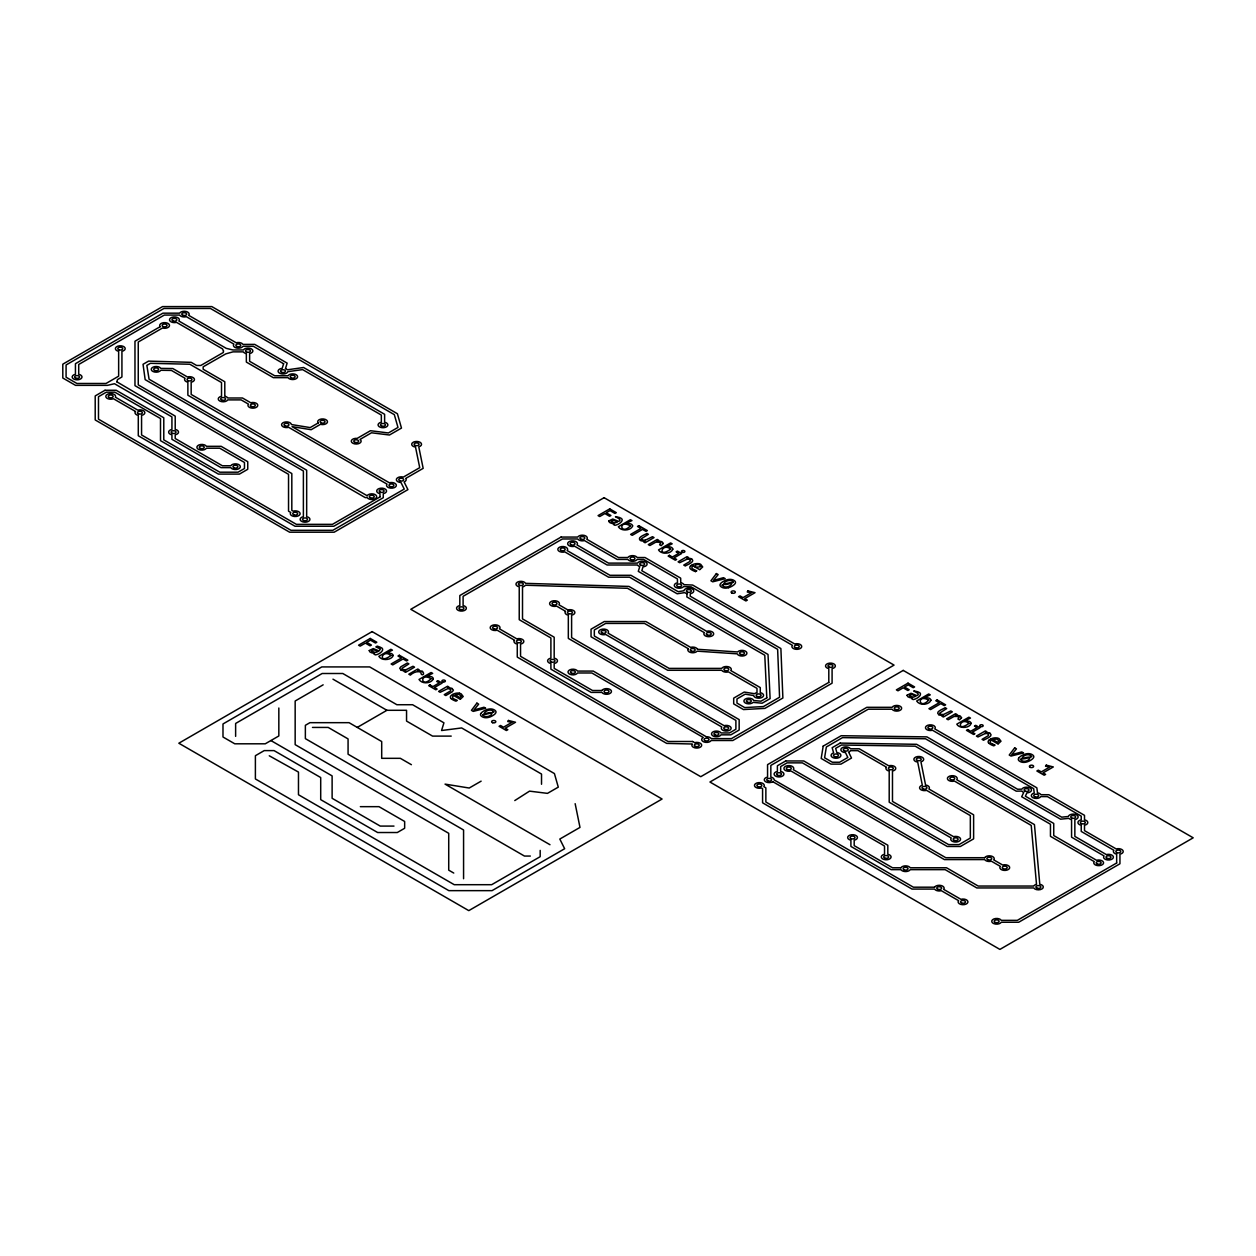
<?xml version="1.0" encoding="UTF-8"?>
<svg xmlns="http://www.w3.org/2000/svg" width="1256" height="1256" viewBox="0 0 1256 1256"><rect width="100%" height="100%" fill="white"/><g stroke="black" fill="none" stroke-linecap="round" stroke-linejoin="round"><path stroke-width="1.5" d="M1019.024 757.698L1018.522 758.467A5.024 2.905 0 0 0 1018.585 760.241A5.762 3.328 0 0 0 1019.966 761.419A7.128 4.113 0 0 0 1020.516 761.701L1021.081 761.937A4.961 2.857 0 0 0 1022.604 762.314A5.448 3.14 0 0 0 1024.865 762.329A7.332 4.239 0 0 0 1026.89 761.921L1027.581 761.717A14.774 8.525 0 0 0 1029.936 760.649A20.661 11.932 0 0 0 1031.019 760.021L1032.212 759.158A10.645 6.139 0 0 0 1033.06 758.326L1033.578 757.541A5.024 2.905 0 0 0 1033.515 755.782A5.762 3.328 0 0 0 1032.118 754.605A7.065 4.082 0 0 0 1031.584 754.307L1031.302 754.181A5.275 3.046 0 0 0 1027.235 753.679A7.677 4.427 0 0 0 1025.21 754.087L1024.519 754.307A14.617 8.431 0 0 0 1021.803 755.562A20.583 11.885 0 0 0 1021.065 756.002L1019.872 756.866A10.613 6.139 0 0 0 1019.024 757.698M371.729 650.404L374.272 649.839L377.883 651.629L375.418 652.508L371.588 651.205M611.232 520.816L613.776 520.267L617.387 522.056L614.922 522.936L611.107 521.648M909.532 695.086L912.076 694.521L915.687 696.311L913.222 697.19L909.407 695.918M417.573 670.814L419.19 669.841L417.761 669.008L408.797 674.189L410.367 675.1C413.036 672.541 417.259 670.735 420.87 672.164C420.54 676.56 425.925 674.786 422.424 671.52M323.153 684.834L295.16 701.005L295.16 744.651L448.722 833.309L448.722 870.157L453.761 873.061M357.269 727.412L386.911 710.299L406.551 710.299L406.551 721.085L432.566 736.11L451.218 736.11M695.479 571.574L696.766 570.836L693.516 569.408M481.127 781.154L469.21 788.03L445.048 784.121L549.987 844.723M460.481 699.105L463.197 696.515L461.219 693.924A5.495 3.171 0 0 0 459.382 693.265M699.922 569.549L702.701 566.943L700.722 564.352A5.495 3.171 0 0 0 698.87 563.693A6.673 3.862 0 0 0 692.354 564.886M998.222 743.819L1001.001 741.213L999.022 738.606A5.495 3.171 0 0 0 997.17 737.963A6.673 3.862 0 0 0 990.654 739.14M728.59 587.667L729.281 587.447A14.774 8.525 0 0 0 731.651 586.379A20.661 11.932 0 0 0 732.719 585.751L733.912 584.888A10.645 6.139 0 0 0 734.76 584.071L735.278 583.286A5.024 2.905 0 0 0 735.215 581.512A5.762 3.328 0 0 0 733.834 580.335A7.065 4.082 0 0 0 733.284 580.052L733.002 579.927A5.275 3.046 0 0 0 728.935 579.424A7.677 4.427 0 0 0 726.91 579.832L726.219 580.037A14.617 8.431 0 0 0 723.519 581.308A20.583 11.885 0 0 0 722.765 581.748L721.572 582.611A10.613 6.139 0 0 0 720.724 583.428L720.222 584.213A5.024 2.905 0 0 0 720.285 585.971A5.762 3.328 0 0 0 721.666 587.149A7.128 4.113 0 0 0 722.216 587.447L722.797 587.682A4.961 2.857 0 0 0 724.304 588.043A5.448 3.14 0 0 0 726.565 588.075A7.332 4.239 0 0 0 728.59 587.667M405.939 669.762L413.004 666.261L414.559 667.156L405.594 672.337L404.197 671.536L405.594 670.657A6.264 3.611 0 0 1 400.837 670.029M645.333 540.19L652.492 536.689L654.046 537.584L645.082 542.765L643.684 541.948L645.082 541.085A6.264 3.611 0 0 1 640.325 540.457M985.285 733.473L977.953 736.974L976.399 736.079L985.363 730.898L986.745 731.699L985.363 732.578A6.045 3.501 0 0 1 990.089 733.221M312.477 727.428L328.193 727.428L348.069 738.905L348.069 754.212L524.459 856.058L530.346 856.058M269.271 755.782L298.473 772.079L298.473 794.75L454.248 884.695L491.677 884.695L540.174 856.686L540.174 850.39M360.346 806.666L378.998 806.666L404.652 821.471L404.652 828.269L397.289 832.524L377.648 832.524L320.704 799.648L320.704 777.543L274.059 750.601L264.231 750.601L255.392 755.704L255.392 778.956L448.847 890.645L492.054 890.645L564.65 848.726L559.815 839.055L579.989 827.406L575.154 803.683M393.991 826.087L380.238 826.087L332.118 798.298L332.118 775.894L270.904 740.553M697.52 649.289L737.602 651.958A4.914 2.842 0 0 1 745.373 651.126A4.914 2.842 0 0 1 744.478 655.663A4.914 2.842 0 0 1 737.225 653.842L697.127 651.158A4.883 2.826 0 0 1 690.612 652.492A4.883 2.826 0 0 1 688.319 648.724M772.817 781.703L884.538 845.995L884.538 854.268A4.914 2.842 0 0 0 882.23 858.633A4.914 2.842 0 0 0 890.143 858.633A4.914 2.842 0 0 0 887.819 854.268L887.819 845.225L774.12 779.96A4.914 2.842 0 0 0 770.839 777.087L770.839 765.422L868.21 709.216L892.09 709.216A4.914 2.842 0 0 0 899.657 710.551A4.914 2.842 0 0 0 899.657 705.982A4.914 2.842 0 0 0 892.09 707.316L866.844 707.316L767.557 764.637L767.557 777.087A4.914 2.842 0 0 0 765.045 781.295A4.914 2.842 0 0 0 772.691 781.782M991.8 743.662L995.05 745.106L993.779 745.844A16.312 9.42 0 0 1 990.309 744.274L988.912 743.285M693.375 566.032L699.67 569.675M991.675 740.302L997.971 743.945M688.272 648.693L644.532 623.431L605.628 623.431L594.324 629.978L594.324 635.991L739.156 719.61L739.156 730.034L730.835 734.839L721.054 734.839A4.914 2.842 0 0 1 713.486 736.173A4.914 2.842 0 0 1 713.486 731.62A4.914 2.842 0 0 1 721.054 732.955L729.485 732.955L735.89 729.249L735.89 720.395L591.042 636.776L591.042 629.193L604.277 621.547L645.898 621.547L690.596 647.358A4.883 2.826 0 0 1 697.488 649.321M453.871 695.62L460.167 699.247M332.966 679.166L386.911 710.299M411.403 764.7L400.366 758.326L381.698 758.326L381.698 741.527L349.058 722.671L309.918 722.671L305.365 725.309L305.365 738.638L463.574 829.981L463.574 878.729M989.916 733.347C994.454 736.157 983.982 739.549 983.605 740.239L982.051 739.344L988.425 735.592L988.362 734.006M691.632 559.093C696.154 561.887 685.697 565.294 685.305 565.985L683.751 565.074L690.125 561.338L690.062 559.736M938.813 714.57C934.26 711.634 944.763 708.557 945.14 707.678L946.694 708.588L939.802 713.015A1.727 0.989 0 0 0 939.896 713.518L940.461 713.973M640.513 540.3C635.96 537.411 646.479 534.224 646.84 533.423L648.394 534.318L641.549 538.62A1.727 0.989 0 0 0 641.612 539.248L642.161 539.719M452.129 688.665L453.4 690.125L452.38 691.711L445.801 695.557L444.247 694.662L450.716 690.831L450.48 689.261M400.852 669.778L399.738 668.318L400.758 666.842L407.352 662.995L408.906 663.89L402.014 668.318A1.727 0.989 0 0 0 402.108 668.82L402.658 669.291M451.124 698.603L452.49 699.608A16.312 9.42 0 0 0 455.975 701.162L457.263 700.408L454.013 698.98A4.365 2.512 0 0 1 453.589 695.463M541.524 784.262L541.524 774.057L461.643 727.946L441.562 730.521L443.933 722.828L412.596 704.726L396.88 704.726L342.794 673.499L322.164 673.499L235.626 723.456L235.626 736.361M514.772 800.574L529.53 791.139L547.475 793.368L558.276 787.135L554.414 773.57L369.688 666.92L321.787 666.92L222.987 723.958L222.987 737.005L234.778 743.803L265.267 743.803L278.832 735.969L278.832 708.007M988.817 740.349A9.86 5.699 0 0 1 990.544 739.093M988.865 743.317A5.15 2.967 0 0 1 988.786 740.349M991.659 743.756A4.365 2.512 0 0 1 991.392 740.145M985.316 733.535A4.553 2.638 0 0 1 988.394 733.818M938.625 714.711A6.264 3.611 0 0 0 943.366 715.323L941.984 716.218L943.382 717.019L952.346 711.838L950.792 710.943L943.633 714.444A4.788 2.763 0 0 1 940.336 714.115M690.517 566.095A9.86 5.699 0 0 1 692.244 564.823M690.486 566.079A5.15 2.967 0 0 0 690.565 569.047L691.993 570.02A16.312 9.42 0 0 0 695.479 571.574M693.359 569.502A4.365 2.512 0 0 1 693.092 565.891M691.789 558.967A6.045 3.501 0 0 0 687.079 558.339L688.445 557.444L687.063 556.644L678.099 561.825L679.653 562.719L686.985 559.218A4.553 2.638 0 0 1 690.094 559.564M645.317 540.111A4.788 2.763 0 0 1 642.036 539.86M405.814 669.684A4.788 2.763 0 0 1 402.532 669.432M417.62 670.908A6.484 3.737 0 0 1 422.55 671.395M452.286 688.539A6.045 3.501 0 0 0 447.576 687.911L448.942 687.016L447.56 686.216L438.595 691.397L440.15 692.292L447.497 688.79A4.553 2.638 0 0 1 450.59 689.136M452.851 694.458A6.673 3.862 0 0 1 459.413 693.155M452.741 694.411A9.86 5.699 0 0 0 451.03 695.667A5.15 2.967 0 0 0 451.061 698.619M369.233 650.624C369.358 653.638 376.313 652.759 373.974 654.078L375.371 654.894C379.909 654.502 385.937 649.038 380.599 647.374A11.1 6.406 0 0 0 380.066 647.123L377.287 646.118L375.874 646.918L380.411 648.96L379.077 650.938L373.268 648.583L369.248 650.53M608.736 521.052C608.862 524.066 615.817 523.187 613.478 524.506L614.875 525.306C619.271 524.757 625.535 519.513 620.087 517.802A11.1 6.406 0 0 0 619.553 517.535C608.155 514.834 624.64 519.152 618.58 521.366L612.771 519.011L608.736 520.957M907.036 695.322C907.162 698.336 914.117 697.457 911.778 698.776L913.159 699.576C917.885 698.98 923.71 693.61 918.387 692.072A11.1 6.406 0 0 0 917.853 691.805C906.298 689.073 922.877 693.296 916.864 695.636L911.055 693.265L907.036 695.212M493.812 711.854C475.27 719.264 489.008 705.338 493.812 711.854M733.316 582.282C714.994 589.739 728.339 575.672 733.316 582.313M1031.616 756.536C1013.341 763.993 1026.607 749.926 1031.616 756.583M223.489 350.942L223.317 352.496L200.834 365.465L196.595 365.465L191.195 362.34L148.569 361.116L143.043 364.303L145.162 379.642L303.387 470.984L303.387 516.671A4.914 2.842 0 0 0 301.079 521.036A4.914 2.842 0 0 0 308.992 521.036A4.914 2.842 0 0 0 306.668 516.671L306.668 470.199L149.072 379.218L146.858 365.386L150.453 363.314L189.829 364.24L221.511 382.531L221.511 396.268A4.914 2.842 0 0 0 219.674 400.962A4.914 2.842 0 0 0 227.791 399.895L241.136 399.895L248.421 404.102A4.914 2.842 0 0 0 252.142 408.137A4.914 2.842 0 0 0 257.731 404.903A4.914 2.842 0 0 0 250.745 402.752L242.486 397.995L227.791 397.995A4.914 2.842 0 0 0 224.808 396.268L224.793 381.746L203.158 369.248L203.158 366.815L225.813 353.862L232.988 351.868L243.35 351.868A4.914 2.842 0 0 0 246.349 353.595L246.349 362.089L273.337 377.664L288.032 377.664A4.914 2.842 0 0 0 295.6 378.998A4.914 2.842 0 0 0 295.6 374.429A4.914 2.842 0 0 0 288.032 375.764L274.703 375.764L249.63 361.304L249.63 353.595A4.914 2.842 0 0 0 251.467 348.917A4.914 2.842 0 0 0 243.35 349.969L232.988 349.969L226.237 348.352L178.87 321.002A4.914 2.842 0 0 0 175.149 316.967A4.914 2.842 0 0 0 169.56 320.202A4.914 2.842 0 0 0 176.547 322.352L222.516 348.885L223.489 350.942M393.128 655.491C391.982 659.981 381.84 661.378 378.857 656.339L390.883 649.274L392.437 650.168C380.709 655.616 392.013 650.702 393.128 655.491M433.351 678.711C431.671 683.421 422.22 684.567 419.017 679.48L431.106 672.494L432.661 673.389C420.917 678.837 432.221 673.923 433.351 678.711M632.631 525.919C631.219 530.503 621.39 531.775 618.36 526.766L630.386 519.701L631.941 520.596C620.197 526.044 631.501 521.13 632.631 525.919M672.839 549.139C670.94 554.461 660.797 554.32 658.521 549.908L670.61 542.922L672.164 543.817C660.42 549.265 671.725 544.35 672.839 549.139M930.916 700.173C929.55 704.663 919.957 706.139 916.66 701.021L928.686 693.971L930.241 694.866C918.356 700.314 929.99 695.353 930.916 700.236M971.139 723.393C969.506 728.7 958.768 728.511 956.805 724.163L968.91 717.192L970.464 718.087C958.721 723.519 970.025 718.605 971.139 723.393M116.808 381.808L175.212 416.113L175.212 429.426A4.914 2.842 0 0 1 178.493 432.111A4.914 2.842 0 0 1 175.212 434.796L175.212 438.517L222.359 465.756L230.79 465.756A4.914 2.842 0 0 1 238.357 464.406A4.914 2.842 0 0 1 238.357 468.975A4.914 2.842 0 0 1 230.79 467.64L221.009 467.64L171.931 439.302L171.931 434.796A4.914 2.842 0 0 1 168.649 432.111A4.914 2.842 0 0 1 171.931 429.442L171.931 416.898L114.484 383.724L107.404 385.356L75.548 385.356L62.8 378.009L62.8 364.177L162.558 306.59L211.824 306.59L397.398 413.726L401.48 428.076L389.454 435.016L371.509 432.786L360.048 439.396A4.914 2.842 0 0 1 358.086 443.808A4.914 2.842 0 0 1 351.319 441.468A4.914 2.842 0 0 1 357.159 438.391L370.457 430.714L388.402 432.959L397.979 427.433L394.321 414.637L210.459 308.474L163.924 308.474L66.081 364.962L66.081 377.224L76.899 383.473L106.038 383.473L118.645 376.188L118.645 351.303A4.914 2.842 0 0 1 116.337 346.939A4.914 2.842 0 0 1 124.25 346.939A4.914 2.842 0 0 1 121.926 351.303L121.926 376.973L117.53 379.563L116.808 381.808M461.188 696.06L459.869 697.598L455.08 694.929L458.958 694.301L461.188 696.107M700.691 566.487C698.681 560.757 688.476 569.313 700.675 566.629M998.991 740.742L997.578 742.327L992.868 739.611L996.746 738.983L998.991 740.742M482.681 714.727C488.38 721.462 500.076 707.489 482.681 714.727M722.169 585.139C727.255 591.906 740.412 577.65 722.169 585.139M1020.469 759.409C1026.042 766.16 1038.068 752.124 1020.469 759.409M390.914 655.397C381.557 648.284 377.538 665.476 390.899 655.538M431.138 678.617C420.87 689.199 419.08 671.803 431.138 678.664M630.418 525.824C620.48 536.343 617.497 518.916 630.418 525.824M663.246 543.503L661.206 545.669L659.635 544.759L660.86 542.969L658.631 542.168L655.758 542.184L649.87 545.528L648.3 544.617L657.265 539.436L658.678 540.253L657.076 541.242A6.484 3.737 0 0 1 662.053 541.823L663.246 543.503M670.625 549.045C661.661 541.995 656.966 559.093 670.625 549.17M928.718 700.094C918.89 710.692 916.158 693.39 928.718 700.094M961.547 717.773L959.505 719.923L957.936 719.029L959.16 717.223L956.931 716.422L954.042 716.454L948.17 719.782L946.6 718.872L955.565 713.706L956.978 714.523L955.376 715.496A6.484 3.737 0 0 1 960.338 716.077L961.547 717.773M968.926 723.315C959.977 716.203 955.251 733.378 968.926 723.44M687.048 593.633L686.859 596.93L777.637 649.336L779.568 697.237L763.413 706.563L744.73 707.583L736.974 703.109L736.974 698.917L745.185 694.175L753.726 695.541A4.914 2.842 0 0 0 758.31 698.179A4.914 2.842 0 0 0 763.46 695.918A4.914 2.842 0 0 0 760.273 692.668L760.273 687.582L730.788 670.563A4.914 2.842 0 0 0 728.245 666.716A4.914 2.842 0 0 0 721.713 668.396L669.103 668.396L608.045 633.15A4.914 2.842 0 0 0 604.34 629.115A4.914 2.842 0 0 0 598.735 632.333A4.914 2.842 0 0 0 605.722 634.484L667.737 670.28L721.713 670.28A4.914 2.842 0 0 0 728.48 671.897L756.991 688.366L756.991 692.668A4.914 2.842 0 0 0 754.605 693.72L744.227 692.056L733.692 698.132L733.692 703.894L743.505 709.562L764.888 708.384L782.88 698.006L780.887 648.536L690.188 596.176L690.329 593.696A4.914 2.842 0 0 0 693.673 590.477A4.914 2.842 0 0 0 688.586 588.138A4.914 2.842 0 0 0 683.923 590.775L678.146 591.67L641.832 570.711L643.009 566.849A4.914 2.842 0 0 0 647.107 564.054A4.914 2.842 0 0 0 643.025 561.259A4.914 2.842 0 0 0 637.546 563.112L608.501 563.112L576.991 544.916A4.914 2.842 0 0 0 573.27 540.881A4.914 2.842 0 0 0 567.681 544.099A4.914 2.842 0 0 0 574.667 546.25L607.15 564.996L637.546 564.996A4.914 2.842 0 0 0 639.775 566.519L638.299 571.354L677.172 593.79L684.787 592.596A4.914 2.842 0 0 0 687.048 593.633M823.198 746.111L821.188 758.467L830.985 764.119L840.971 764.119L851.505 758.043L848.616 752.046A4.914 2.842 0 0 0 850.438 750.664L857.879 750.664L886.406 767.133A4.914 2.842 0 0 0 889.201 771.043L889.201 802.207L951.216 838.003A4.914 2.842 0 0 0 954.937 842.038A4.914 2.842 0 0 0 960.526 838.804A4.914 2.842 0 0 0 953.54 836.669L892.482 801.422L892.482 771.043A4.914 2.842 0 0 0 895.387 767.275A4.914 2.842 0 0 0 888.73 765.799L859.245 748.78L850.438 748.78A4.914 2.842 0 0 0 844.801 746.943A4.914 2.842 0 0 0 840.892 749.91A4.914 2.842 0 0 0 845.461 752.564L847.831 757.494L839.62 762.235L832.336 762.235L824.595 757.76L826.354 746.975L842.525 737.633L925.484 738.764L1016.261 791.17L1021.976 791.06A4.914 2.842 0 0 0 1023.766 792.363L1021.693 796.759L1060.566 819.195L1068.919 818.347A4.914 2.842 0 0 0 1071.572 819.634L1071.572 837.187L1104.04 855.933A4.914 2.842 0 0 0 1107.745 859.968A4.914 2.842 0 0 0 1113.35 856.733A4.914 2.842 0 0 0 1106.363 854.598L1074.853 836.402L1074.853 819.634A4.914 2.842 0 0 0 1078.056 816.463A4.914 2.842 0 0 0 1073.189 814.108A4.914 2.842 0 0 0 1068.354 816.478L1061.681 817.169L1025.367 796.194L1026.937 792.85A4.914 2.842 0 0 0 1031.474 790.165A4.914 2.842 0 0 0 1027.439 787.229A4.914 2.842 0 0 0 1021.866 789.16L1017.58 789.239L926.881 736.88L841.206 735.718L823.198 746.111M283.62 363.753L282.208 368.338A4.914 2.842 0 0 0 278.094 371.274A4.914 2.842 0 0 0 282.663 373.974A4.914 2.842 0 0 0 287.844 371.666L302.602 369.609L381.337 415.061L381.337 422.204A4.914 2.842 0 0 0 379.014 426.569A4.914 2.842 0 0 0 386.926 426.569A4.914 2.842 0 0 0 384.619 422.204L384.619 414.292L303.575 367.506L287.357 369.798A4.914 2.842 0 0 0 285.442 368.667L287.153 363.125L254.717 344.395L242.973 344.395A4.914 2.842 0 0 0 236.207 342.778L188.683 315.334A4.914 2.842 0 0 0 186.124 311.488A4.914 2.842 0 0 0 179.608 313.168L162.935 313.168L75.439 363.691L75.439 374.288A4.914 2.842 0 0 0 73.131 378.668A4.914 2.842 0 0 0 81.043 378.668A4.914 2.842 0 0 0 78.72 374.288L78.72 364.476L164.301 315.068L179.608 315.068A4.914 2.842 0 0 0 186.359 316.685L233.883 344.113A4.914 2.842 0 0 0 236.442 347.959A4.914 2.842 0 0 0 242.973 346.295L253.367 346.295L283.62 363.753M480.812 713.596L480.718 713.785A5.024 2.905 0 0 0 480.797 715.543A5.762 3.328 0 0 0 482.178 716.721A7.128 4.113 0 0 0 482.728 717.019L483.293 717.255A4.961 2.857 0 0 0 484.8 717.631A5.448 3.14 0 0 0 487.077 717.647A7.332 4.239 0 0 0 489.086 717.239L489.777 717.035A14.774 8.525 0 0 0 492.148 715.951A20.661 11.932 0 0 0 493.215 715.323L494.424 714.46A10.645 6.139 0 0 0 495.257 713.644L495.775 712.859A5.024 2.905 0 0 0 495.712 711.1A5.762 3.328 0 0 0 494.33 709.923A7.065 4.082 0 0 0 493.781 709.624L493.498 709.499A5.275 3.046 0 0 0 489.432 708.996A7.677 4.427 0 0 0 487.422 709.405L486.731 709.624A14.617 8.431 0 0 0 484.015 710.88A20.583 11.885 0 0 0 483.277 711.32L482.084 712.183A10.613 6.139 0 0 0 481.236 713L480.812 713.596M508.476 720.457L507.722 721.541L512.04 722.279L503.515 727.208L500.516 725.466L499.072 726.298L506.404 730.537L507.848 729.705L505.242 728.197L515.525 722.263L508.476 720.457M747.964 590.885L747.226 591.969L751.528 592.706L743.018 597.62L740.02 595.894L738.559 596.726L745.891 600.965L747.351 600.133L744.73 598.625L755.013 592.691L747.964 590.885M1046.264 765.14L1045.51 766.239L1049.828 766.976L1041.318 771.89L1038.304 770.163L1036.859 770.996L1044.191 775.219L1045.636 774.387L1043.03 772.88L1053.313 766.945L1046.264 765.14M476.888 703.14L471.44 710.346L473.214 711.383L485.695 708.243L484 707.254L473.952 709.97L478.662 704.161L476.888 703.14M716.391 573.568L710.927 580.774L712.717 581.811L725.199 578.655L723.487 577.682L713.455 580.398L718.149 574.589L716.391 573.568M1014.691 747.838L1009.227 755.029L1011.017 756.065L1023.499 752.925L1021.787 751.936L1011.739 754.652L1016.449 748.859L1014.691 747.838M160.156 326.686L134.973 341.224L134.973 385.655L288.535 474.313L288.535 511.176L290.764 512.448A4.914 2.842 0 0 0 294.485 516.483A4.914 2.842 0 0 0 300.074 513.264A4.914 2.842 0 0 0 293.088 511.114L291.816 510.391L291.816 473.528L138.254 384.87L138.254 342.009L162.479 328.02A4.914 2.842 0 0 0 169.466 325.869A4.914 2.842 0 0 0 163.877 322.651A4.914 2.842 0 0 0 160.156 326.686M105.002 390.271L95.205 395.923L95.205 419.959L289.618 532.199L334.19 532.199L407.933 489.62L404.118 481.974A4.914 2.842 0 0 0 405.704 478.442L423.162 468.362L418.782 446.853A4.914 2.842 0 0 0 420.195 442.348A4.914 2.842 0 0 0 412.329 442.897A4.914 2.842 0 0 0 415.516 447.073L419.724 467.672L403.38 477.092A4.914 2.842 0 0 0 396.504 478.96A4.914 2.842 0 0 0 400.978 482.492L404.244 489.071L332.824 530.315L290.984 530.315L98.486 419.174L98.486 396.708L106.368 392.17L114.83 392.17L160.501 418.546L160.501 440.652L218.418 474.093L239.425 474.093L247.746 469.289L247.746 461.69L221.135 446.32L206.424 446.32A4.914 2.842 0 0 0 198.872 444.985A4.914 2.842 0 0 0 198.872 449.554A4.914 2.842 0 0 0 206.424 448.219L219.769 448.219L244.465 462.475L244.465 468.504L238.059 472.193L219.784 472.193L163.782 439.867L163.782 417.761L116.18 390.271L105.002 390.271M318.145 422.989L310.169 427.59L291.408 424.544A4.914 2.842 0 0 0 285.552 421.953A4.914 2.842 0 0 0 281.815 425.627A4.914 2.842 0 0 0 288.613 427.307L387.005 484.11A4.914 2.842 0 0 0 390.71 488.144A4.914 2.842 0 0 0 396.315 484.91A4.914 2.842 0 0 0 389.329 482.775L292.083 426.632L311.143 429.709L320.453 424.324A4.914 2.842 0 0 0 327.439 422.189A4.914 2.842 0 0 0 321.85 418.955A4.914 2.842 0 0 0 318.145 422.989M379.987 496.921L332.447 524.349L296.385 524.349L141.567 434.969L141.567 415.375A4.93 2.842 0 0 0 144.471 411.607A4.93 2.842 0 0 0 137.799 410.131L115.426 397.21A4.914 2.842 0 0 0 110.701 393.552A4.914 2.842 0 0 0 106.006 397.226A4.914 2.842 0 0 0 113.464 398.749L135.491 411.466A4.93 2.842 0 0 0 138.286 415.375L138.286 435.754L295.019 526.248L333.813 526.248L383.268 497.706L383.268 493.687A4.914 2.842 0 0 0 385.576 489.306A4.914 2.842 0 0 0 377.664 489.306A4.914 2.842 0 0 0 379.987 493.687L379.987 496.921M372.121 631.611L178.823 743.222L468.786 910.631L662.085 799.02L372.121 631.611M604.089 497.69L410.791 609.301L700.754 776.695L894.052 665.099L604.089 497.69M370.237 638.441L358.572 645.192L360.189 646.118L365.386 643.119L370.08 645.835L371.415 645.066L366.721 642.35L370.504 640.168L375.466 643.025L376.816 642.24L370.237 638.441M561.071 537.066L459.822 595.532L459.822 605.565A4.914 2.842 0 0 0 457.498 609.929A4.914 2.842 0 0 0 465.411 609.929A4.914 2.842 0 0 0 463.103 605.565L463.103 596.317L562.421 538.965L577.729 538.965A4.914 2.842 0 0 0 584.495 540.582L617.12 559.422L627.89 559.422A4.914 2.842 0 0 0 632.522 561.306A4.914 2.842 0 0 0 637.169 559.422L643.637 559.422L677.408 578.922L677.486 582.737A4.914 2.842 0 0 0 675.587 587.337A4.914 2.842 0 0 0 683.672 586.552L691.192 586.882L792.363 645.286A4.914 2.842 0 0 0 796.084 649.321A4.914 2.842 0 0 0 801.673 646.102A4.914 2.842 0 0 0 794.687 643.951L692.653 585.045L683.923 584.668A4.914 2.842 0 0 0 680.768 582.721L680.673 578.137L644.987 557.523L637.169 557.523A4.914 2.842 0 0 0 632.522 555.639A4.914 2.842 0 0 0 627.89 557.523L618.47 557.523L586.803 539.248A4.914 2.842 0 0 0 584.244 535.386A4.914 2.842 0 0 0 577.729 537.066L561.071 537.066M609.741 508.868L598.06 515.604L599.693 516.546L604.89 513.547L609.584 516.263L610.918 515.494L606.208 512.778L610.008 510.595L614.953 513.453L616.319 512.668L609.741 508.868M399.329 655.255L397.979 656.025L401.433 658.034L391.118 663.984L392.736 664.911L403.05 658.96L406.504 660.954L407.855 660.169L399.329 655.255M638.833 525.667L637.483 526.452L640.937 528.446L630.622 534.412L632.223 535.339L642.538 529.373L645.992 531.382L647.358 530.597L638.833 525.667M429.945 684.897L428.657 685.65L435.848 689.795L437.135 689.057L434.466 687.503L442.143 683.076L437.904 680.642L436.633 681.38L439.286 682.919L432.896 686.608L429.945 684.897M669.448 555.325L668.145 556.078L675.336 560.223L676.639 559.47L673.97 557.931L681.631 553.504L677.408 551.07L676.12 551.808L678.774 553.346L672.384 557.02L669.448 555.325M766.804 697.849L761.01 701.193L753.663 700.503A4.914 2.842 0 0 0 746.566 698.493A4.914 2.842 0 0 0 745.295 702.999A4.914 2.842 0 0 0 753.129 702.371L762.141 703.219L770.116 698.619L768.013 654.439L630.936 575.295L609.976 575.295L567.163 550.583A4.914 2.842 0 0 0 563.457 546.548A4.914 2.842 0 0 0 557.868 549.783A4.914 2.842 0 0 0 564.855 551.918L608.611 577.195L629.57 577.195L764.778 655.24L766.804 697.849M828.803 682.4L731.447 738.622L711.226 738.622A4.914 2.842 0 0 0 706.265 736.738L593.24 671.081L577.556 671.081A4.914 2.842 0 0 0 569.989 669.746A4.914 2.842 0 0 0 569.989 674.315A4.914 2.842 0 0 0 577.556 672.981L591.874 672.981L703.25 737.476A4.914 2.842 0 0 0 703.972 741.966A4.914 2.842 0 0 0 711.226 740.506L732.798 740.506L832.084 683.186L832.084 668.616A4.914 2.842 0 0 0 834.408 664.251A4.914 2.842 0 0 0 826.495 664.251A4.914 2.842 0 0 0 828.803 668.616L828.803 682.4M903.237 670.406L709.938 782.017L999.902 949.41L1193.2 837.815L903.237 670.406M908.025 683.138L896.36 689.874L897.993 690.816L903.19 687.817L907.884 690.517L909.203 689.748L904.508 687.048L908.292 684.85L913.253 687.723L914.619 686.938L908.025 683.138M785.707 760.963L777.385 765.768L777.385 771.42A4.914 2.842 0 0 0 775.062 775.8A4.914 2.842 0 0 0 782.975 775.8A4.914 2.842 0 0 0 780.667 771.42L780.667 766.553L787.072 762.863L802.396 762.863L947.244 846.481L960.385 846.481L973.62 838.851L973.62 814.814L928.922 789.004A4.914 2.842 0 0 0 925.578 785.016L920.946 761.874A4.914 2.842 0 0 0 922.391 757.384A4.914 2.842 0 0 0 914.525 757.902A4.914 2.842 0 0 0 917.696 762.094L922.328 785.236A4.914 2.842 0 0 0 920.051 789.004A4.914 2.842 0 0 0 926.598 790.354L970.338 815.599L970.338 838.066L959.035 844.597L948.61 844.597L803.762 760.963L785.707 760.963M840.138 743.097L832.163 747.697L833.623 752.909A4.914 2.842 0 0 0 832.54 757.431A4.914 2.842 0 0 0 840.358 756.693A4.914 2.842 0 0 0 836.857 752.595L835.664 748.356L841.457 745.012L915.247 746.174L1050.456 824.234L1050.456 836.339L1094.227 861.6A4.914 2.842 0 0 0 1097.932 865.635A4.914 2.842 0 0 0 1103.522 862.417A4.914 2.842 0 0 0 1096.535 860.266L1053.737 835.554L1053.737 823.449L916.645 744.306L840.138 743.097M937.133 699.937L935.767 700.722L939.237 702.716L928.922 708.667L930.523 709.593L940.838 703.643L944.292 705.636L945.658 704.851L937.133 699.937M967.748 729.595L966.445 730.333L973.635 734.493L974.923 733.74L972.254 732.201L979.931 727.774L975.708 725.324L974.42 726.078L977.074 727.601L970.684 731.29L967.748 729.595M1116.663 862.998L1017.329 920.35L1001.299 920.35A4.914 2.842 0 0 0 993.732 919.015A4.914 2.842 0 0 0 993.732 923.584A4.914 2.842 0 0 0 1001.299 922.249L1018.695 922.249L1119.944 863.783L1119.944 854.174A4.914 2.842 0 0 0 1122.848 850.406A4.914 2.842 0 0 0 1116.176 848.93L1084.509 830.64L1084.509 825.208A4.914 2.842 0 0 0 1087.79 822.539A4.914 2.842 0 0 0 1084.509 819.854L1084.509 815.332L1048.823 794.734L1040.879 794.687A4.914 2.842 0 0 0 1037.503 792.866L1036.844 787.81L934.809 728.904A4.914 2.842 0 0 0 931.104 724.869A4.914 2.842 0 0 0 925.515 728.103A4.914 2.842 0 0 0 932.502 730.254L1033.672 788.658L1034.237 793.007A4.914 2.842 0 0 0 1032.856 797.67A4.914 2.842 0 0 0 1040.847 796.571L1047.441 796.618L1081.228 816.117L1081.228 819.854A4.914 2.842 0 0 0 1077.946 822.539A4.914 2.842 0 0 0 1081.228 825.208L1081.228 831.425L1113.868 850.265A4.914 2.842 0 0 0 1116.663 854.174L1116.663 862.998M367.16 495.728L191.163 394.431L191.163 382.201A4.867 2.81 0 0 0 193.581 381.133A4.93 2.842 0 0 0 193.251 377.679A4.93 2.842 0 0 0 187.395 376.957L172.826 368.542L160.799 368.385A4.914 2.842 0 0 0 153.232 367.05A4.914 2.842 0 0 0 153.232 371.619A4.914 2.842 0 0 0 160.799 370.284L171.46 370.442L185.072 378.291A4.93 2.842 0 0 0 187.866 382.201L187.882 395.216L365.229 497.611L367.16 497.611A4.914 2.842 0 0 0 374.728 498.946A4.914 2.842 0 0 0 374.728 494.393A4.914 2.842 0 0 0 367.16 495.728M601.907 690.502L592.502 690.502L554.179 668.38L554.179 663.513A4.914 2.842 0 0 0 557.46 660.829A4.914 2.842 0 0 0 554.179 658.16L554.179 637.185L522.512 618.91L522.512 586.835A4.914 2.842 0 0 0 525.416 585.233L627.529 588.295L704.318 632.631A4.914 2.842 0 0 0 708.039 636.666A4.914 2.842 0 0 0 713.628 633.432A4.914 2.842 0 0 0 706.641 631.281L628.958 586.426L525.589 583.349A4.914 2.842 0 0 0 517.488 582.093A4.914 2.842 0 0 0 519.23 586.835L519.23 619.695L550.897 637.97L550.897 658.16A4.914 2.842 0 0 0 547.616 660.829A4.914 2.842 0 0 0 550.897 663.513L550.897 669.165L591.136 692.401L601.907 692.401A4.914 2.842 0 0 0 609.474 693.736A4.914 2.842 0 0 0 609.474 689.167A4.914 2.842 0 0 0 601.907 690.502M692.621 741.495L668.066 741.495L520.549 656.323L520.549 644.092A4.914 2.842 0 0 0 523.454 640.325A4.914 2.842 0 0 0 516.781 638.849L499.543 628.895A4.914 2.842 0 0 0 495.822 624.86A4.914 2.842 0 0 0 490.233 628.079A4.914 2.842 0 0 0 497.219 630.229L514.473 640.183A4.914 2.842 0 0 0 517.268 644.092L517.268 657.108L666.701 743.395L692.323 744.007A4.914 2.842 0 0 0 696.044 748.042A4.914 2.842 0 0 0 701.633 744.808A4.914 2.842 0 0 0 694.647 742.673L692.621 741.495M984.657 857.707L945.784 857.707L793.29 769.661A4.914 2.842 0 0 0 789.569 765.626A4.914 2.842 0 0 0 783.98 768.86A4.914 2.842 0 0 0 790.966 770.996L944.418 859.591L984.657 859.591A4.914 2.842 0 0 0 991.408 861.208L1000.31 866.357A4.914 2.842 0 0 0 1004.031 870.392A4.914 2.842 0 0 0 1009.62 867.158A4.914 2.842 0 0 0 1002.633 865.007L993.732 859.873A4.914 2.842 0 0 0 991.172 856.027A4.914 2.842 0 0 0 984.657 857.707M900.945 867.77L892.514 867.77L854.19 845.649L854.19 840.201A4.914 2.842 0 0 0 856.498 835.837A4.914 2.842 0 0 0 848.601 835.837A4.914 2.842 0 0 0 850.909 840.201L850.909 846.418L891.148 869.654L900.945 869.654A4.914 2.842 0 0 0 905.576 871.554A4.914 2.842 0 0 0 910.223 869.654L945.171 869.654L976.838 887.945L1033.751 887.945A4.914 2.842 0 0 0 1041.962 888.95A4.914 2.842 0 0 0 1039.795 884.271L1034.442 824.595L956.758 779.74A4.914 2.842 0 0 0 953.037 775.706A4.914 2.842 0 0 0 947.448 778.94A4.914 2.842 0 0 0 954.434 781.075L1031.223 825.412L1036.514 884.365A4.914 2.842 0 0 0 1033.751 886.045L978.188 886.045L946.522 867.77L910.223 867.77A4.914 2.842 0 0 0 905.576 865.871A4.914 2.842 0 0 0 900.945 867.77M934.574 887.191L913.379 887.191L765.862 802.019L765.862 787.842L763.821 786.664A4.914 2.842 0 0 0 760.115 782.629A4.914 2.842 0 0 0 754.511 785.864A4.914 2.842 0 0 0 761.497 787.999L762.58 788.627L762.58 802.804L912.013 889.075L934.574 889.075A4.914 2.842 0 0 0 941.325 890.692L958.579 900.646A4.914 2.842 0 0 0 962.3 904.681A4.914 2.842 0 0 0 967.889 901.463A4.914 2.842 0 0 0 960.903 899.312L943.649 889.358A4.914 2.842 0 0 0 941.089 885.511A4.914 2.842 0 0 0 934.574 887.191M567.853 609.929L558.951 604.795A4.914 2.842 0 0 0 555.231 600.76A4.914 2.842 0 0 0 549.641 603.995A4.914 2.842 0 0 0 556.628 606.13L565.53 611.28A4.914 2.842 0 0 0 568.324 615.173L568.324 638.409L721.792 727.004A4.914 2.842 0 0 0 725.497 731.039A4.914 2.842 0 0 0 731.102 727.805A4.914 2.842 0 0 0 724.115 725.67L571.606 637.624L571.606 615.173A4.914 2.842 0 0 0 574.51 611.405A4.914 2.842 0 0 0 567.853 609.929M951.075 779.74A2.465 1.413 0 0 0 954.764 778.516A2.465 1.413 0 0 0 951.075 777.291A2.465 1.413 0 0 0 951.075 779.74M917.555 760.555A2.465 1.413 0 0 0 921.245 759.315A2.465 1.413 0 0 0 917.555 758.09A2.465 1.413 0 0 0 917.555 760.555M904.351 869.937A2.465 1.413 0 0 0 908.041 868.712A2.465 1.413 0 0 0 904.351 867.488A2.465 1.413 0 0 0 904.351 869.937M937.981 889.358A2.465 1.413 0 0 0 941.67 888.133A2.465 1.413 0 0 0 937.981 886.893A2.465 1.413 0 0 0 937.981 889.358M758.153 786.68A2.465 1.413 0 0 0 761.843 785.44A2.465 1.413 0 0 0 758.153 784.215A2.465 1.413 0 0 0 758.153 786.68M884.962 858.178A2.465 1.413 0 0 0 888.651 856.953A2.465 1.413 0 0 0 884.962 855.713A2.465 1.413 0 0 0 884.962 858.178M767.981 780.996A2.465 1.413 0 0 0 771.671 779.772A2.465 1.413 0 0 0 767.981 778.547A2.465 1.413 0 0 0 767.981 780.996M1025.179 791.202A2.465 1.413 0 0 0 1029.009 790.118A2.465 1.413 0 0 0 1025.493 788.752A2.465 1.413 0 0 0 1025.179 791.202M1071.98 818.19A2.465 1.413 0 0 0 1075.67 816.95A2.465 1.413 0 0 0 1071.98 815.725A2.465 1.413 0 0 0 1071.98 818.19M844.566 750.962A2.465 1.413 0 0 0 848.255 749.722A2.465 1.413 0 0 0 844.566 748.498A2.465 1.413 0 0 0 844.566 750.962M1034.991 796.838A2.465 1.413 0 0 0 1038.681 795.598A2.465 1.413 0 0 0 1034.991 794.373A2.465 1.413 0 0 0 1034.991 796.838M929.142 728.92A2.465 1.413 0 0 0 932.831 727.679A2.465 1.413 0 0 0 929.142 726.455A2.465 1.413 0 0 0 929.142 728.92M961.798 903.111A2.465 1.413 0 0 0 965.487 901.871A2.465 1.413 0 0 0 961.798 900.646A2.465 1.413 0 0 0 961.798 903.111M923.254 789.019A2.465 1.413 0 0 0 926.944 787.779A2.465 1.413 0 0 0 923.254 786.554A2.465 1.413 0 0 0 923.254 789.019M1003.371 868.76A2.465 1.413 0 0 0 1007.218 867.676A2.465 1.413 0 0 0 1003.685 866.295A2.465 1.413 0 0 0 1003.371 868.76M988.064 859.873A2.465 1.413 0 0 0 991.753 858.649A2.465 1.413 0 0 0 988.064 857.424A2.465 1.413 0 0 0 988.064 859.873M787.465 769.614A2.465 1.413 0 0 0 791.296 768.531A2.465 1.413 0 0 0 787.763 767.149A2.465 1.413 0 0 0 787.465 769.614M1037.158 888.228A2.465 1.413 0 0 0 1040.847 887.003A2.465 1.413 0 0 0 1037.158 885.763A2.465 1.413 0 0 0 1037.158 888.228M834.753 756.63A2.465 1.413 0 0 0 838.443 755.39A2.465 1.413 0 0 0 834.753 754.165A2.465 1.413 0 0 0 834.753 756.63M1097.43 864.065A2.465 1.413 0 0 0 1101.12 862.825A2.465 1.413 0 0 0 1097.43 861.6A2.465 1.413 0 0 0 1097.43 864.065M1081.495 823.716A2.465 1.413 0 0 0 1085.325 822.633A2.465 1.413 0 0 0 1081.793 821.251A2.465 1.413 0 0 0 1081.495 823.716M1117.071 852.714A2.465 1.413 0 0 0 1120.76 851.49A2.465 1.413 0 0 0 1117.071 850.265A2.465 1.413 0 0 0 1117.071 852.714M889.609 769.598A2.465 1.413 0 0 0 893.314 768.358A2.465 1.413 0 0 0 889.609 767.133A2.465 1.413 0 0 0 889.609 769.598M954.434 840.468A2.465 1.413 0 0 0 958.124 839.228A2.465 1.413 0 0 0 954.434 838.003A2.465 1.413 0 0 0 954.434 840.468M1107.258 858.398A2.465 1.413 0 0 0 1110.948 857.157A2.465 1.413 0 0 0 1107.258 855.933A2.465 1.413 0 0 0 1107.258 858.398M851.317 838.757A2.465 1.413 0 0 0 855.006 837.532A2.465 1.413 0 0 0 851.317 836.292A2.465 1.413 0 0 0 851.317 838.757M995.427 922.532A2.465 1.413 0 0 0 999.117 921.292A2.465 1.413 0 0 0 995.427 920.067A2.465 1.413 0 0 0 995.427 922.532M777.652 775.282A2.465 1.413 0 0 0 781.483 774.198A2.465 1.413 0 0 0 777.951 772.832A2.465 1.413 0 0 0 777.652 775.282M895.512 709.499A2.465 1.413 0 0 0 899.202 708.258A2.465 1.413 0 0 0 895.512 707.034A2.465 1.413 0 0 0 895.512 709.499M1030.375 767.4A2.104 1.209 0 0 0 1033.625 766.427A2.104 1.209 0 0 0 1030.548 765.297A2.104 1.209 0 0 0 1030.375 767.4M980.575 726.58A1.743 1.005 0 0 0 983.181 725.717A1.743 1.005 0 0 0 980.575 724.838A1.743 1.005 0 0 0 980.575 726.58M707.536 635.081A2.465 1.413 0 0 0 711.226 633.856A2.465 1.413 0 0 0 707.536 632.616A2.465 1.413 0 0 0 707.536 635.081M740.789 654.439A2.465 1.413 0 0 0 744.478 653.199A2.465 1.413 0 0 0 740.789 651.974A2.465 1.413 0 0 0 740.789 654.439M551.305 662.069A2.465 1.413 0 0 0 554.995 660.829A2.465 1.413 0 0 0 551.305 659.604A2.465 1.413 0 0 0 551.305 662.069M517.676 642.648A2.465 1.413 0 0 0 521.366 641.408A2.465 1.413 0 0 0 517.676 640.183A2.465 1.413 0 0 0 517.676 642.648M695.541 746.472A2.465 1.413 0 0 0 699.231 745.232A2.465 1.413 0 0 0 695.541 744.007A2.465 1.413 0 0 0 695.541 746.472M571.684 673.263A2.465 1.413 0 0 0 575.374 672.023A2.465 1.413 0 0 0 571.684 670.798A2.465 1.413 0 0 0 571.684 673.263M705.354 740.789A2.465 1.413 0 0 0 709.043 739.564A2.465 1.413 0 0 0 705.354 738.34A2.465 1.413 0 0 0 705.354 740.789M687.613 592.204A2.465 1.413 0 0 0 691.302 590.979A2.465 1.413 0 0 0 687.613 589.755A2.465 1.413 0 0 0 687.613 592.204M640.968 565.279A2.465 1.413 0 0 0 644.658 564.054A2.465 1.413 0 0 0 640.968 562.829A2.465 1.413 0 0 0 640.968 565.279M757.258 696.515A2.465 1.413 0 0 0 761.089 695.447A2.465 1.413 0 0 0 757.556 694.066A2.465 1.413 0 0 0 757.258 696.515M677.942 586.63A2.465 1.413 0 0 0 681.631 585.406A2.465 1.413 0 0 0 677.942 584.166A2.465 1.413 0 0 0 677.942 586.63M795.582 647.751A2.465 1.413 0 0 0 799.271 646.51A2.465 1.413 0 0 0 795.582 645.286A2.465 1.413 0 0 0 795.582 647.751M493.859 628.895A2.465 1.413 0 0 0 497.549 627.67A2.465 1.413 0 0 0 493.859 626.43A2.465 1.413 0 0 0 493.859 628.895M691.491 651.142A2.465 1.413 0 0 0 695.18 649.917A2.465 1.413 0 0 0 691.491 648.693A2.465 1.413 0 0 0 691.491 651.142M553.268 604.795A2.465 1.413 0 0 0 556.973 603.571A2.465 1.413 0 0 0 553.268 602.346A2.465 1.413 0 0 0 553.268 604.795M568.733 613.729A2.465 1.413 0 0 0 572.438 612.504A2.465 1.413 0 0 0 568.733 611.264A2.465 1.413 0 0 0 568.733 613.729M724.995 729.453A2.465 1.413 0 0 0 728.684 728.229A2.465 1.413 0 0 0 724.995 727.004A2.465 1.413 0 0 0 724.995 729.453M519.639 585.375A2.465 1.413 0 0 0 523.328 584.15A2.465 1.413 0 0 0 519.639 582.925A2.465 1.413 0 0 0 519.639 585.375M747.587 702.245A2.465 1.413 0 0 0 751.276 701.021A2.465 1.413 0 0 0 747.587 699.78A2.465 1.413 0 0 0 747.587 702.245M561.495 550.583A2.465 1.413 0 0 0 565.184 549.359A2.465 1.413 0 0 0 561.495 548.118A2.465 1.413 0 0 0 561.495 550.583M631.297 559.705A2.465 1.413 0 0 0 634.986 558.465A2.465 1.413 0 0 0 631.297 557.24A2.465 1.413 0 0 0 631.297 559.705M581.135 539.248A2.465 1.413 0 0 0 584.825 538.023A2.465 1.413 0 0 0 581.135 536.783A2.465 1.413 0 0 0 581.135 539.248M725.12 670.563A2.465 1.413 0 0 0 728.81 669.338A2.465 1.413 0 0 0 725.12 668.114A2.465 1.413 0 0 0 725.12 670.563M602.378 633.15A2.465 1.413 0 0 0 606.067 631.925A2.465 1.413 0 0 0 602.378 630.685A2.465 1.413 0 0 0 602.378 633.15M571.323 544.916A2.465 1.413 0 0 0 575.013 543.691A2.465 1.413 0 0 0 571.323 542.451A2.465 1.413 0 0 0 571.323 544.916M605.314 692.684A2.465 1.413 0 0 0 609.019 691.444A2.465 1.413 0 0 0 605.314 690.219A2.465 1.413 0 0 0 605.314 692.684M460.23 609.474A2.465 1.413 0 0 0 463.919 608.249A2.465 1.413 0 0 0 460.23 607.009A2.465 1.413 0 0 0 460.23 609.474M715.182 735.121A2.465 1.413 0 0 0 718.872 733.897A2.465 1.413 0 0 0 715.182 732.672A2.465 1.413 0 0 0 715.182 735.121M829.211 667.172A2.465 1.413 0 0 0 832.916 665.931A2.465 1.413 0 0 0 829.211 664.707A2.465 1.413 0 0 0 829.211 667.172M732.091 593.13A2.104 1.209 0 0 0 735.325 592.173A2.104 1.209 0 0 0 732.264 591.027A2.104 1.209 0 0 0 732.091 593.13M682.275 552.31A1.743 1.005 0 0 0 684.881 551.447A1.743 1.005 0 0 0 682.275 550.583A1.743 1.005 0 0 0 682.275 552.31M381.746 426.114A2.465 1.413 0 0 0 385.435 424.873A2.465 1.413 0 0 0 381.746 423.649A2.465 1.413 0 0 0 381.746 426.114M237.101 346.577A2.465 1.413 0 0 0 240.791 345.337A2.465 1.413 0 0 0 237.101 344.113A2.465 1.413 0 0 0 237.101 346.577M281.784 372.373A2.465 1.413 0 0 0 285.473 371.132A2.465 1.413 0 0 0 281.784 369.908A2.465 1.413 0 0 0 281.784 372.373M390.208 486.559A2.465 1.413 0 0 0 393.897 485.334A2.465 1.413 0 0 0 390.208 484.11A2.465 1.413 0 0 0 390.208 486.559M285.269 425.972A2.465 1.413 0 0 0 288.959 424.748A2.465 1.413 0 0 0 285.269 423.507A2.465 1.413 0 0 0 285.269 425.972M321.348 422.989A2.465 1.413 0 0 0 325.037 421.765A2.465 1.413 0 0 0 321.348 420.54A2.465 1.413 0 0 0 321.348 422.989M163.217 326.623A2.465 1.413 0 0 0 167.064 325.555A2.465 1.413 0 0 0 163.531 324.174A2.465 1.413 0 0 0 163.217 326.623M293.983 514.913A2.465 1.413 0 0 0 297.672 513.673A2.465 1.413 0 0 0 293.983 512.448A2.465 1.413 0 0 0 293.983 514.913M200.567 448.502A2.465 1.413 0 0 0 204.257 447.277A2.465 1.413 0 0 0 200.567 446.037A2.465 1.413 0 0 0 200.567 448.502M415.375 445.535A2.465 1.413 0 0 0 419.064 444.294A2.465 1.413 0 0 0 415.375 443.07A2.465 1.413 0 0 0 415.375 445.535M399.879 480.844A2.465 1.413 0 0 0 403.71 479.761A2.465 1.413 0 0 0 400.193 478.379A2.465 1.413 0 0 0 399.879 480.844M251.483 406.504A2.465 1.413 0 0 0 255.313 405.421A2.465 1.413 0 0 0 251.781 404.04A2.465 1.413 0 0 0 251.483 406.504M221.919 400.177A2.465 1.413 0 0 0 225.609 398.937A2.465 1.413 0 0 0 221.919 397.712A2.465 1.413 0 0 0 221.919 400.177M183.015 315.35A2.465 1.413 0 0 0 186.704 314.11A2.465 1.413 0 0 0 183.015 312.885A2.465 1.413 0 0 0 183.015 315.35M172.339 433.336A2.465 1.413 0 0 0 176.028 432.111A2.465 1.413 0 0 0 172.339 430.887A2.465 1.413 0 0 0 172.339 433.336M109.492 397.618A2.465 1.413 0 0 0 113.181 396.394A2.465 1.413 0 0 0 109.492 395.169A2.465 1.413 0 0 0 109.492 397.618M75.847 378.197A2.465 1.413 0 0 0 79.536 376.973A2.465 1.413 0 0 0 75.847 375.748A2.465 1.413 0 0 0 75.847 378.197M246.757 352.151A2.465 1.413 0 0 0 250.462 350.926A2.465 1.413 0 0 0 246.757 349.686A2.465 1.413 0 0 0 246.757 352.151M291.298 377.899A2.465 1.413 0 0 0 295.129 376.816A2.465 1.413 0 0 0 291.596 375.434A2.465 1.413 0 0 0 291.298 377.899M119.053 349.859A2.465 1.413 0 0 0 122.743 348.634A2.465 1.413 0 0 0 119.053 347.394A2.465 1.413 0 0 0 119.053 349.859M303.795 520.581A2.465 1.413 0 0 0 307.485 519.356A2.465 1.413 0 0 0 303.795 518.116A2.465 1.413 0 0 0 303.795 520.581M188.133 380.694A2.465 1.413 0 0 0 191.964 379.626A2.465 1.413 0 0 0 188.447 378.244A2.465 1.413 0 0 0 188.133 380.694M234.056 467.876A2.465 1.413 0 0 0 237.886 466.792A2.465 1.413 0 0 0 234.354 465.426A2.465 1.413 0 0 0 234.056 467.876M380.395 492.226A2.465 1.413 0 0 0 384.085 491.002A2.465 1.413 0 0 0 380.395 489.777A2.465 1.413 0 0 0 380.395 492.226M138.553 413.868A2.465 1.413 0 0 0 142.383 412.784A2.465 1.413 0 0 0 138.851 411.419A2.465 1.413 0 0 0 138.553 413.868M354.993 442.41A2.465 1.413 0 0 0 358.682 441.186A2.465 1.413 0 0 0 354.993 439.961A2.465 1.413 0 0 0 354.993 442.41M370.567 497.894A2.465 1.413 0 0 0 374.257 496.67A2.465 1.413 0 0 0 370.567 495.445A2.465 1.413 0 0 0 370.567 497.894M173.045 320.955A2.465 1.413 0 0 0 176.876 319.887A2.465 1.413 0 0 0 173.344 318.506A2.465 1.413 0 0 0 173.045 320.955M154.928 370.567A2.465 1.413 0 0 0 158.617 369.343A2.465 1.413 0 0 0 154.928 368.102A2.465 1.413 0 0 0 154.928 370.567M442.771 681.898A1.743 1.005 0 0 0 445.378 681.035A1.743 1.005 0 0 0 442.787 680.155A1.743 1.005 0 0 0 442.771 681.898M492.588 722.702A2.104 1.209 0 0 0 495.822 721.745A2.104 1.209 0 0 0 492.76 720.614A2.104 1.209 0 0 0 492.588 722.702"/></g></svg>
